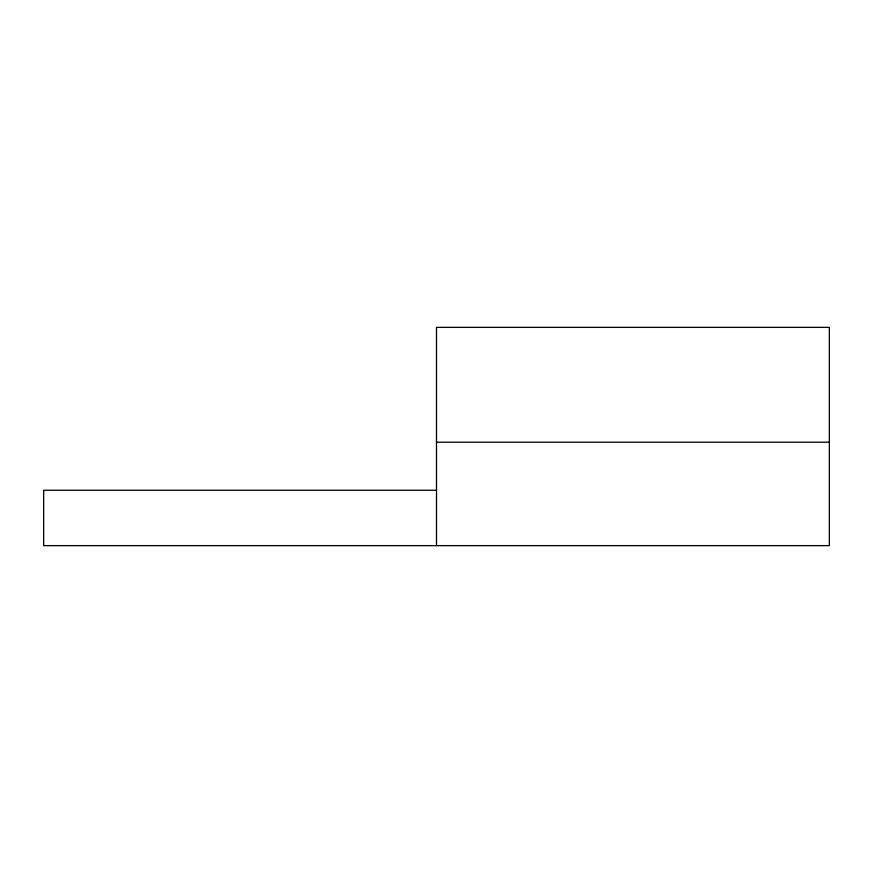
<?xml version="1.0" encoding="UTF-8"?>
<svg xmlns="http://www.w3.org/2000/svg" width="873" height="873" viewBox="0 0 873 873"><rect width="100%" height="100%" fill="white"/><g stroke="black" fill="none" stroke-linecap="round" stroke-linejoin="round"><path stroke-width="1.31" d="M436.5 442.218L829.35 442.218M436.5 490.266L43.65 490.266L43.65 545.636L829.35 545.636L829.35 327.364L436.5 327.364L436.5 545.636"/></g></svg>
